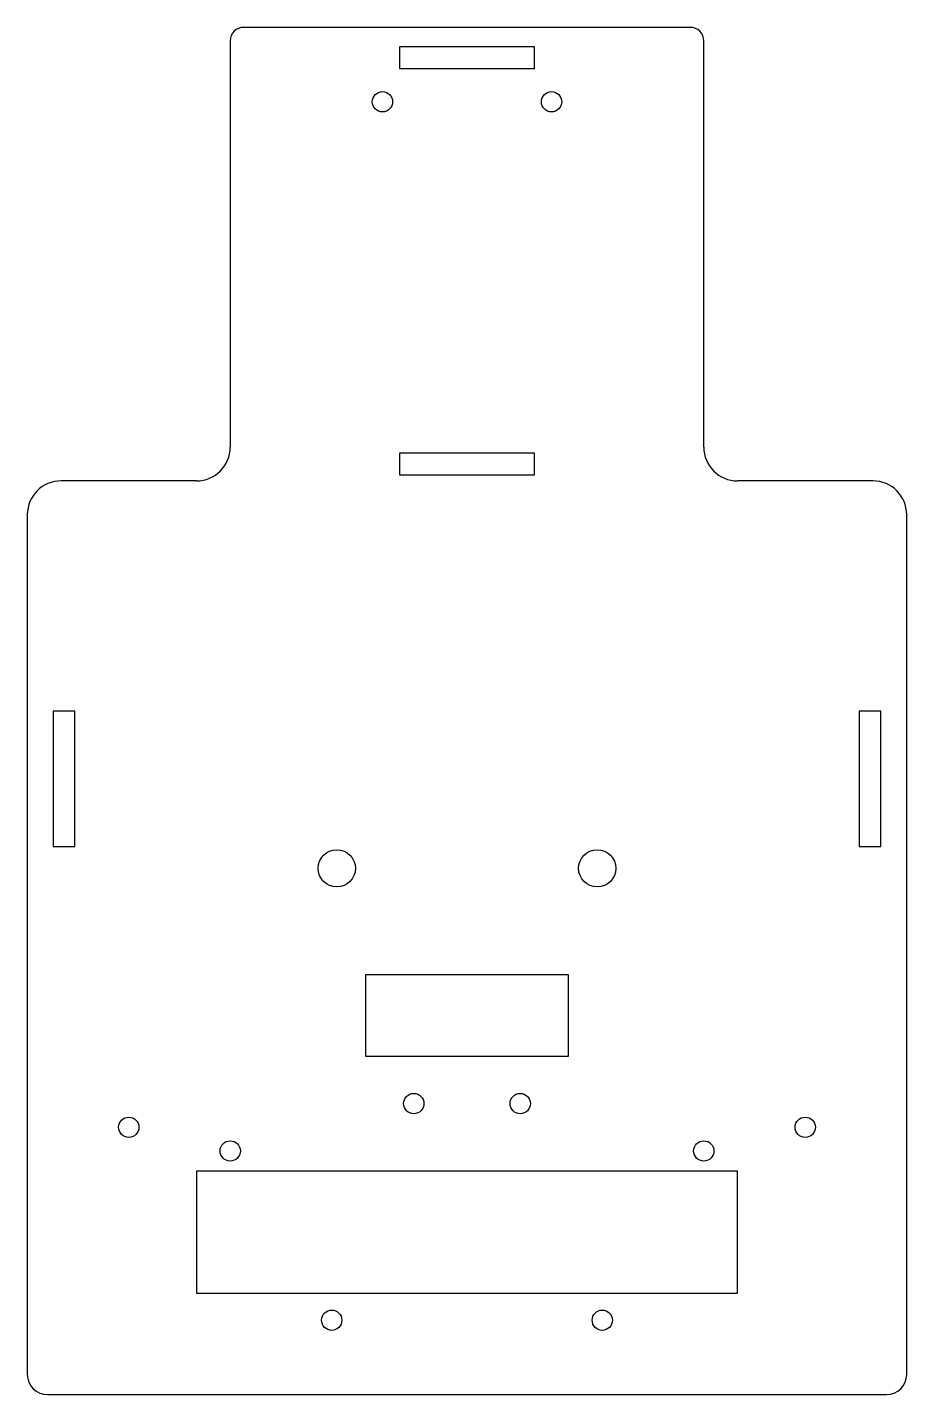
# Model space of a CAD drawing. Header units: millimetres. Extents: x -65 to 65, y -83 to 119.
import ezdxf

# ---------------------------------------------------------------- set-up
doc = ezdxf.new("R2010")
doc.units = ezdxf.units.MM

msp = doc.modelspace()

# ---------------------------------------------------------------- linework, layer by layer
at = {"color": 7, "linetype": 'Continuous', "lineweight": 25}
for p, q in [((33, 119.25), (-33, 119.25)), ((-35, 117.25), (-35, 57.25)), ((35, 57.25), (35, 117.25)), ((-10, 116.35), (-10, 113.15)), ((10, 116.35), (-10, 116.35)), ((10, 113.15), (10, 116.35)), ((-10, 113.15), (10, 113.15)), ((-10, 56.35), (-10, 53.15)), ((10, 56.35), (-10, 56.35)), ((10, 53.15), (10, 56.35)), ((-10, 53.15), (10, 53.15)), ((-40, 52.25), (-60, 52.25)), ((60, 52.25), (40, 52.25)), ((-65, 47.25), (-65, -79.75)), ((65, -79.75), (65, 47.25)), ((-58, 18.25), (-61.2, 18.25)), ((-61.2, 18.25), (-61.2, -1.75)), ((-58, -1.75), (-58, 18.25)), ((61.2, 18.25), (58, 18.25)), ((58, 18.25), (58, -1.75)), ((61.2, -1.75), (61.2, 18.25)), ((-61.2, -1.75), (-58, -1.75)), ((58, -1.75), (61.2, -1.75)), ((-15, -20.75), (-15, -32.75)), ((15, -20.75), (-15, -20.75)), ((15, -32.75), (15, -20.75)), ((-15, -32.75), (15, -32.75)), ((-40, -49.75), (-40, -67.75)), ((40, -49.75), (-40, -49.75)), ((40, -67.75), (40, -49.75)), ((-40, -67.75), (40, -67.75)), ((-62, -82.75), (62, -82.75))]:
    msp.add_line(p, q, dxfattribs=at)
for centre, radius in [((-12.5, 108.25), 1.5), ((12.5, 108.25), 1.5), ((-19.25, -5), 2.75), ((19.25, -5), 2.75), ((-7.87, -39.75), 1.5), ((7.87, -39.75), 1.5), ((-50, -43.25), 1.5), ((50, -43.25), 1.5), ((-35, -46.75), 1.5), ((35, -46.75), 1.5), ((-20, -71.75), 1.5), ((20, -71.75), 1.5)]:
    msp.add_circle(centre, radius, dxfattribs=at)
for centre, radius, start, end in [((-33, 117.25), 2, 90, 180), ((33, 117.25), 2, 0, 90), ((-40, 57.25), 5, 270, 0), ((40, 57.25), 5, 180, 270), ((-60, 47.25), 5, 90, 180), ((60, 47.25), 5, 0, 90), ((-62, -79.75), 3, 180, 270), ((62, -79.75), 3, 270, 0)]:
    msp.add_arc(centre, radius, start, end, dxfattribs=at)

doc.saveas('drawing.dxf')
